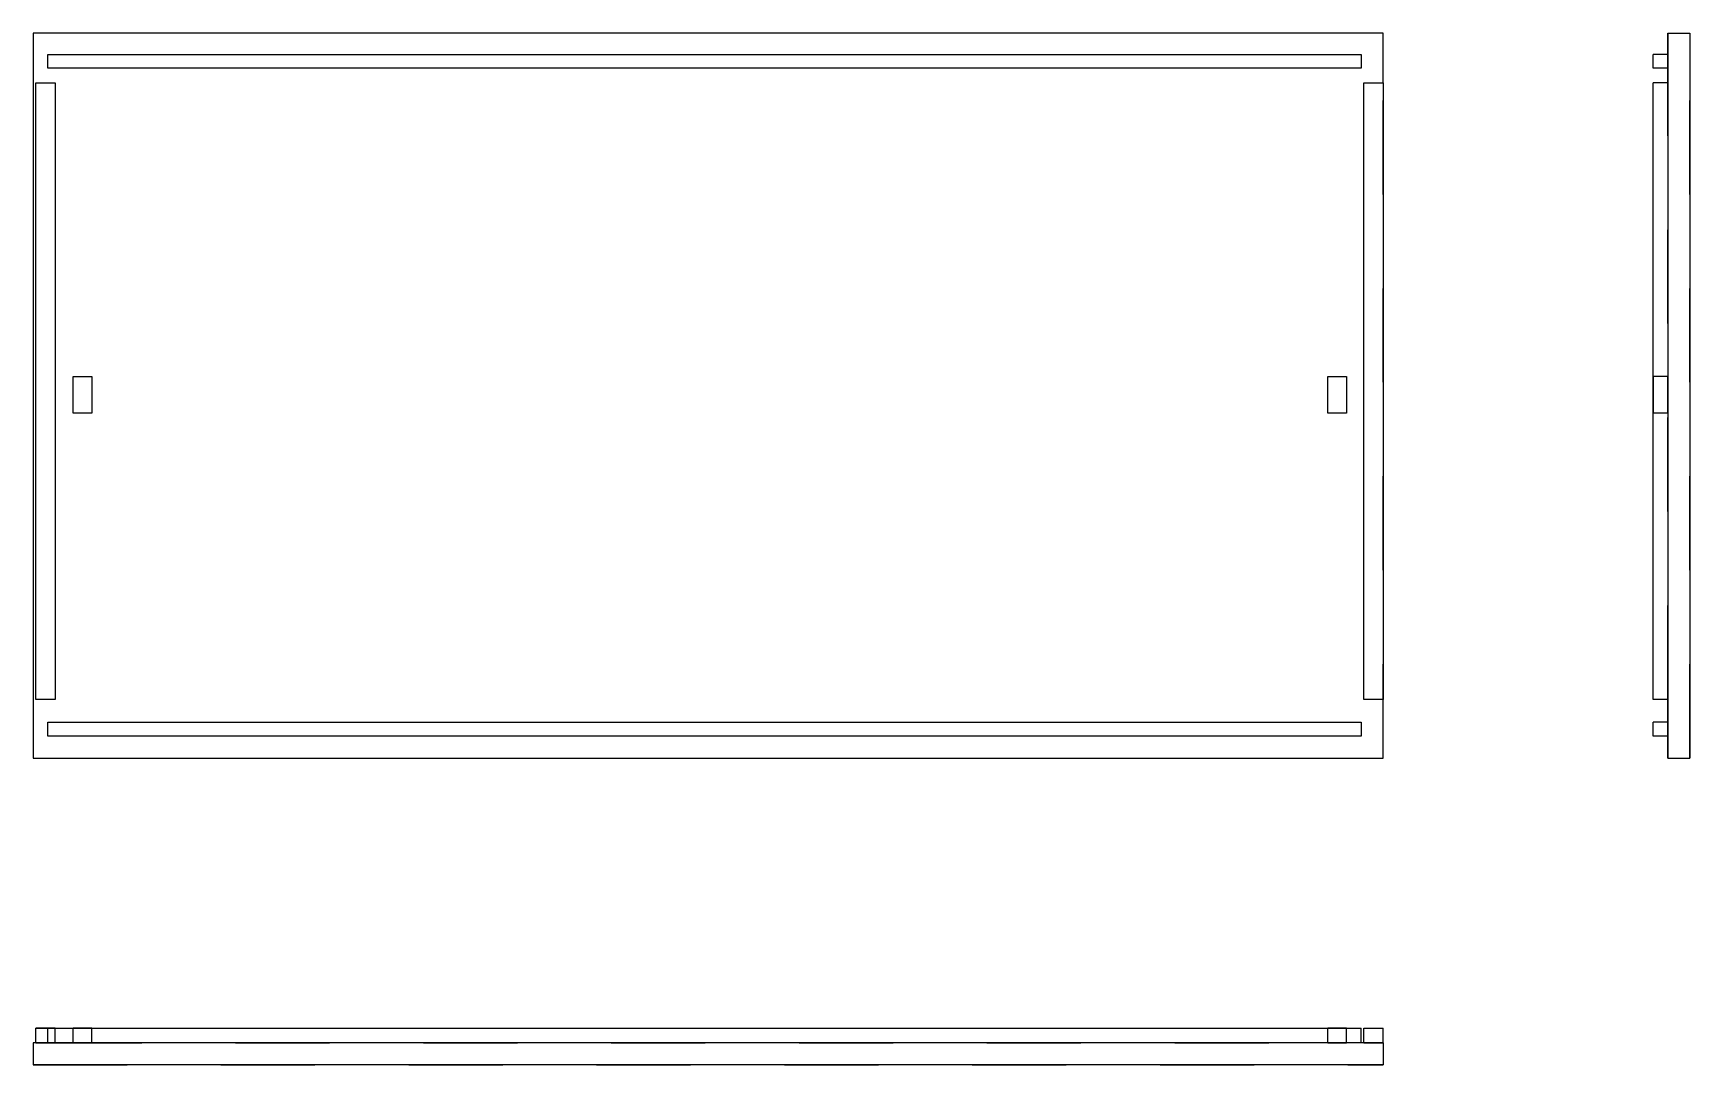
# Model space of a CAD drawing. Extents: x 0 to 1.76, y 0 to 1.1.
import ezdxf

# ---------------------------------------------------------------- set-up
doc = ezdxf.new("R2010")
doc.units = 0
doc.linetypes.add('HIDDEN', pattern=[0.071875, 0.047941, -0.023934])
for name, color, linetype in [('FRONT', 7, 'CONTINUOUS'), ('FRONT_HID', 7, 'HIDDEN'), ('LEFT', 7, 'CONTINUOUS'), ('LEFT_HID', 7, 'HIDDEN'), ('TOP', 7, 'CONTINUOUS'), ('TOP_HID', 7, 'HIDDEN')]:
    doc.layers.add(name, color=color, linetype=linetype)

msp = doc.modelspace()

# ---------------------------------------------------------------- linework, layer by layer
at = {"layer": 'FRONT'}
for p, q in [((0, 1.098273), (0, 0.326563)), ((1.4375, 1.098273), (0, 1.098273)), ((1.4375, 1.045313), (1.4375, 1.098273)), ((0.015625, 1.075658), (1.414062, 1.075658)), ((0.015625, 1.060938), (0.015625, 1.075658)), ((1.414062, 1.060938), (0.015625, 1.060938)), ((1.414062, 1.075658), (1.414062, 1.060938)), ((0.002714, 1.045313), (0.023438, 1.045313)), ((0.002714, 0.389063), (0.002714, 1.045313)), ((0.023438, 1.045313), (0.023438, 0.389063)), ((1.416776, 1.045313), (1.4375, 1.045313)), ((1.416776, 0.389063), (1.416776, 1.045313)), ((1.4375, 1.045313), (1.4375, 0.389063)), ((0.042763, 0.732813), (0.0625, 0.732813)), ((0.042763, 0.69375), (0.042763, 0.732813)), ((0.0625, 0.732813), (0.0625, 0.69375)), ((1.378701, 0.732813), (1.398438, 0.732813)), ((1.378701, 0.69375), (1.378701, 0.732813)), ((1.398438, 0.732813), (1.398438, 0.69375)), ((0.0625, 0.69375), (0.042763, 0.69375)), ((1.398438, 0.69375), (1.378701, 0.69375)), ((0.023438, 0.389063), (0.002714, 0.389063)), ((1.4375, 0.389063), (1.416776, 0.389063)), ((1.4375, 0.326563), (1.4375, 0.389063)), ((0.015625, 0.36472), (1.414062, 0.36472)), ((0.015625, 0.35), (0.015625, 0.36472)), ((1.414062, 0.36472), (1.414062, 0.35)), ((1.414062, 0.35), (0.015625, 0.35)), ((0, 0.326563), (1.4375, 0.326563))]:
    msp.add_line(p, q, dxfattribs=at)
at = {"layer": 'FRONT_HID', "linetype": 'HIDDEN'}
msp.add_line((1.4375, 0.326563), (1.4375, 1.098273), dxfattribs=at)
at = {"layer": 'LEFT'}
for p, q in [((1.740625, 1.098273), (1.764063, 1.098273)), ((1.740625, 1.098273), (1.740625, 0.326563)), ((1.764063, 1.098273), (1.764063, 0.326563)), ((1.740625, 1.075658), (1.725, 1.075658)), ((1.725, 1.060938), (1.725, 1.075658)), ((1.740625, 1.060938), (1.725, 1.060938)), ((1.740625, 1.045313), (1.725, 1.045313)), ((1.725, 0.389063), (1.725, 1.045313)), ((1.740625, 0.389063), (1.725, 0.389063)), ((1.740625, 0.36472), (1.725, 0.36472)), ((1.725, 0.35), (1.725, 0.36472)), ((1.740625, 0.35), (1.725, 0.35)), ((1.740625, 0.326563), (1.764063, 0.326563))]:
    msp.add_line(p, q, dxfattribs=at)
at = {"layer": 'LEFT_HID', "linetype": 'HIDDEN'}
for p, q in [((1.740625, 1.045313), (1.740625, 1.098273)), ((1.764063, 0.326563), (1.764063, 1.098273)), ((1.740625, 1.075658), (1.740625, 1.060938)), ((1.740625, 1.060938), (1.740625, 1.075658)), ((1.740625, 0.389063), (1.740625, 1.045313)), ((1.740625, 1.045313), (1.740625, 0.389063)), ((1.740625, 0.389063), (1.740625, 1.045313)), ((1.740625, 0.732813), (1.725, 0.732813)), ((1.725, 0.732813), (1.725, 0.69375)), ((1.740625, 0.732813), (1.725, 0.732813)), ((1.725, 0.69375), (1.725, 0.732813)), ((1.740625, 0.732813), (1.725, 0.732813)), ((1.725, 0.732813), (1.725, 0.69375)), ((1.740625, 0.732813), (1.725, 0.732813)), ((1.725, 0.69375), (1.725, 0.732813)), ((1.740625, 0.732813), (1.740625, 0.69375)), ((1.740625, 0.69375), (1.740625, 0.732813)), ((1.740625, 0.732813), (1.740625, 0.69375)), ((1.740625, 0.69375), (1.740625, 0.732813)), ((1.740625, 0.69375), (1.725, 0.69375)), ((1.740625, 0.69375), (1.725, 0.69375)), ((1.740625, 0.69375), (1.725, 0.69375)), ((1.740625, 0.69375), (1.725, 0.69375)), ((1.740625, 0.326563), (1.740625, 0.389063)), ((1.740625, 0.36472), (1.740625, 0.35)), ((1.740625, 0.35), (1.740625, 0.36472))]:
    msp.add_line(p, q, dxfattribs=at)
at = {"layer": 'TOP'}
for p, q in [((0.002714, 0.023438), (0.002714, 0.039063)), ((0.002714, 0.039063), (0.015625, 0.039063)), ((0.015625, 0.023438), (0.015625, 0.039063)), ((0.015625, 0.039063), (1.414062, 0.039062)), ((1.414062, 0.023438), (1.414062, 0.039063)), ((1.416776, 0.023438), (1.416776, 0.039063)), ((1.416776, 0.039063), (1.4375, 0.039063)), ((1.4375, 0.023438), (1.4375, 0.039063)), ((0, 0.023438), (0, 0)), ((1.4375, 0.023438), (0, 0.023438)), ((1.4375, 0.023438), (1.4375, 0)), ((1.4375, 0), (0, 0))]:
    msp.add_line(p, q, dxfattribs=at)
at = {"layer": 'TOP_HID', "linetype": 'HIDDEN'}
for p, q in [((0.023438, 0.039063), (0.002714, 0.039063)), ((0.015625, 0.039063), (0.023438, 0.039063)), ((0.023438, 0.023438), (0.023438, 0.039063)), ((0.023438, 0.023438), (0.023438, 0.039063)), ((0.042763, 0.023438), (0.042763, 0.039063)), ((0.042763, 0.039063), (0.0625, 0.039063)), ((0.0625, 0.039063), (0.042763, 0.039063)), ((0.042763, 0.023438), (0.042763, 0.039063)), ((0.0625, 0.023438), (0.0625, 0.039063)), ((0.0625, 0.023438), (0.0625, 0.039063)), ((1.378701, 0.023438), (1.378701, 0.039063)), ((1.378701, 0.039063), (1.398438, 0.039063)), ((1.378701, 0.023438), (1.378701, 0.039063)), ((1.398438, 0.039063), (1.378701, 0.039063)), ((1.398438, 0.023438), (1.398438, 0.039063)), ((1.398438, 0.023438), (1.398438, 0.039063)), ((0.023438, 0.023438), (0.002714, 0.023438)), ((0.002714, 0.023438), (0.023438, 0.023438)), ((1.414062, 0.023438), (0.015625, 0.023438)), ((0.015625, 0.023438), (1.414062, 0.023438)), ((1.414062, 0.023438), (0.015625, 0.023438)), ((0.015625, 0.023438), (1.414062, 0.023438)), ((0.0625, 0.023438), (0.042763, 0.023438)), ((0.042763, 0.023438), (0.0625, 0.023438)), ((1.398438, 0.023438), (1.378701, 0.023438)), ((1.378701, 0.023438), (1.398438, 0.023438)), ((1.4375, 0.023438), (1.416776, 0.023438)), ((1.416776, 0.023438), (1.4375, 0.023438)), ((0, 0), (1.4375, 0))]:
    msp.add_line(p, q, dxfattribs=at)

doc.saveas('drawing.dxf')
